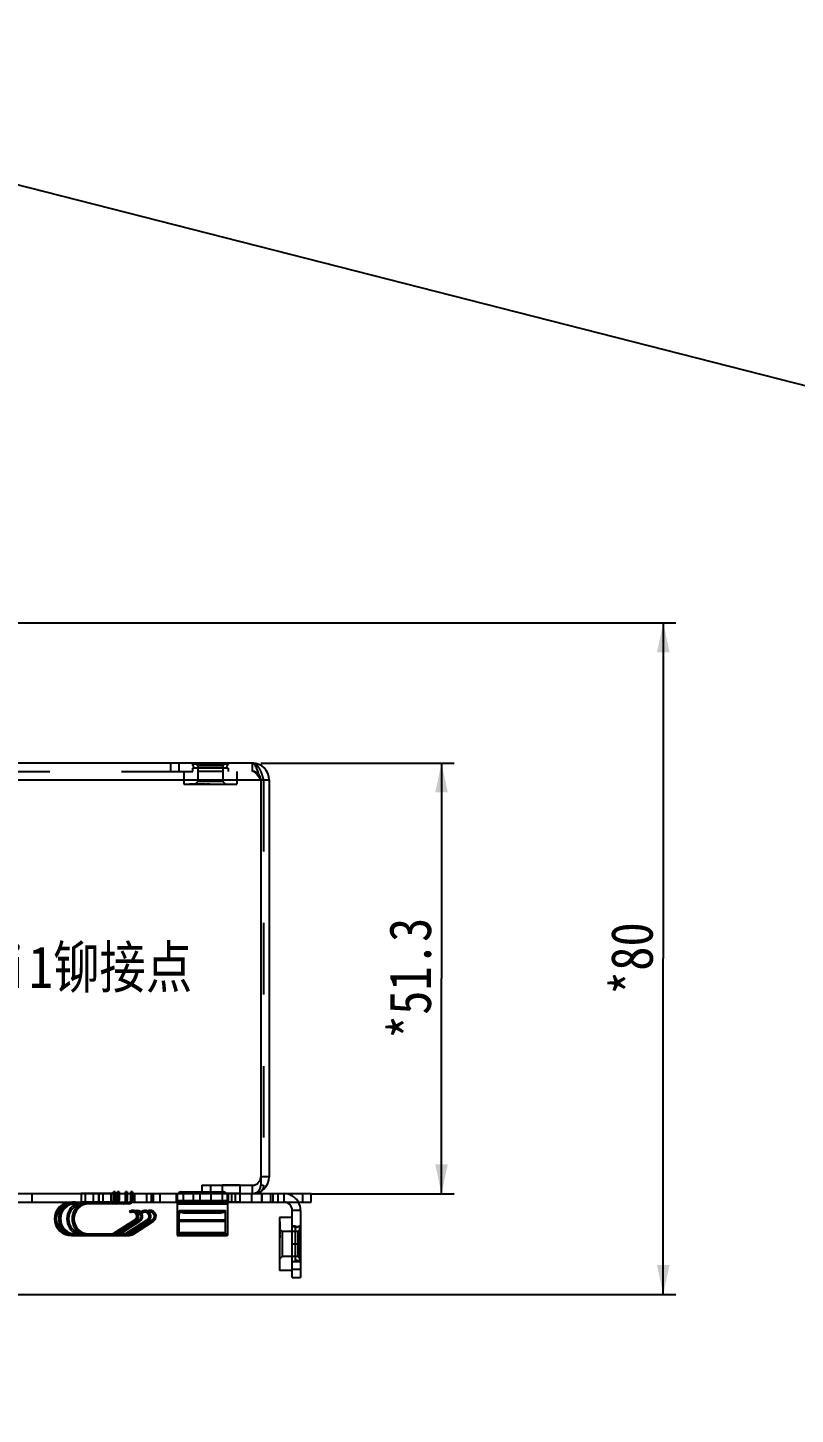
# Model space of a CAD drawing. Header units: millimetres. Extents: x 0 to 8948, y -1340 to 1100.
# Drawn here: x 720.8 to 812.2, y 769.6 to 934.8 of the extents above; entities that cross this region are included whole.
import ezdxf

# ---------------------------------------------------------------- set-up
doc = ezdxf.new("R2010")
doc.units = ezdxf.units.MM
doc.header["$LTSCALE"] = 85.25
doc.linetypes.add('HIDDEN', pattern=[0.2, 0.1, -0.1])
doc.layers.get('0').update_dxf_attribs({"linetype": 'CONTINUOUS'})
doc.layers.add('02___PRT_ALL_AXES', color=7, linetype='CONTINUOUS')
doc.layers.add('DEFAULT_2', color=8, linetype='HIDDEN')
doc.styles.get("Standard").update_dxf_attribs({"font": 'txt', "width": 0.85})
doc.dimstyles.new('DIMSTYLE_1', dxfattribs={"dimtxt": 5, "dimasz": 3.5, "dimexe": 1.5, "dimexo": 1, "dimgap": 1.25, "dimtad": 1, "dimdsep": 46, "dimtxsty": 'Standard', "dimblk": '_FILLED', "dimblk1": '_FILLED', "dimblk2": '_FILLED', "dimcen": 0.09, "dimadec": 0, "dimazin": 0, "dimtp": 0.01, "dimtm": 0.01, "dimtfac": 1, "dimtofl": 0, "dimtmove": 0, "dimatfit": 3, "dimldrblk": '_FILLED', "dimfxl": 0, "dimtolj": 1, "dimarcsym": 0})

# ---------------------------------------------------------------- blocks, each defined once
blk = doc.blocks.new('_FILLED')
at = {"color": 0, "linetype": 'ByBlock'}
blk.add_solid([(0, 0), (-1, 0.214), (-1, -0.214)], dxfattribs=at)
blk = doc.blocks.new('*D3')
at = {"color": 2, "linetype": 'Continuous', "transparency": 16777216}
for p, q in [((748.54, 847.21), (771.57, 847.21)), ((770.07, 847.21), (770.07, 821.56)), ((770.07, 795.91), (770.07, 821.56)), ((754.54, 795.91), (771.57, 795.91))]:
    blk.add_line(p, q, dxfattribs=at)
at = {"color": 2, "linetype": 'Continuous', "transparency": 16777216, "xscale": 3.5, "yscale": 3.5, "zscale": 3.5}
for p, rotation in [((770.07, 847.21), 90), ((770.07, 795.91), 270)]:
    blk.add_blockref('_FILLED', p, dxfattribs=dict(at, rotation=rotation))
at = {"color": 2, "linetype": 'Continuous', "transparency": 16777216, "insert": (763.82, 821.56), "char_height": 5, "width": 21.25, "attachment_point": 2, "rotation": 90, "line_spacing_factor": 0.9}
blk.add_mtext('*51.3', dxfattribs=at)
blk = doc.blocks.new('*D4')
at = {"color": 2, "linetype": 'Continuous', "transparency": 16777216}
for p, q in [((698.04, 863.91), (797.98, 863.91)), ((796.48, 863.91), (796.48, 823.91)), ((796.48, 783.91), (796.48, 823.91)), ((698.04, 783.91), (797.98, 783.91))]:
    blk.add_line(p, q, dxfattribs=at)
at = {"color": 2, "linetype": 'Continuous', "transparency": 16777216, "xscale": 3.5, "yscale": 3.5, "zscale": 3.5}
for p, rotation in [((796.48, 863.91), 90), ((796.48, 783.91), 270)]:
    blk.add_blockref('_FILLED', p, dxfattribs=dict(at, rotation=rotation))
at = {"color": 2, "linetype": 'Continuous', "transparency": 16777216, "insert": (790.23, 823.91), "char_height": 5, "width": 12.75, "attachment_point": 2, "rotation": 90, "line_spacing_factor": 0.9}
blk.add_mtext('*80', dxfattribs=at)

msp = doc.modelspace()

# ---------------------------------------------------------------- linework, layer by layer
msp.add_line((0, 1100), (4304.922, 0))
at = {"color": 3, "linetype": 'Continuous'}
for p, q in [((747.539, 847.213), (699.039, 847.213)), ((690.039, 845.213), (748.539, 845.213)), ((748.539, 845.213), (748.539, 796.913)), ((749.539, 845.213), (749.539, 797.913)), ((382.039, 795.913), (754.539, 795.913)), ((738.579, 794.913), (738.579, 790.913)), ((744.579, 794.913), (744.579, 790.913)), ((753.289, 793.913), (753.289, 785.913)), ((731.285, 791.101), (733.666, 792.623)), ((731.792, 791.113), (734.156, 792.623)), ((732.768, 791.116), (735.126, 792.623)), ((733.375, 791.101), (735.756, 792.623)), ((725.989, 790.913), (732.729, 790.913)), ((738.579, 790.913), (744.579, 790.913))]:
    msp.add_line(p, q, dxfattribs=at)
at = {"color": 7, "linetype": 'Continuous'}
for p, q in [((748.539, 845.213), (749.539, 845.213)), ((749.539, 797.913), (748.539, 797.913)), ((698.039, 794.913), (754.539, 794.913)), ((725.989, 794.913), (725.989, 794.713)), ((732.879, 794.713), (725.989, 794.713)), ((730.789, 794.913), (730.789, 794.713)), ((732.879, 794.913), (732.879, 794.713)), ((753.539, 794.913), (753.539, 795.913)), ((754.539, 794.913), (754.539, 795.913)), ((733.02, 793.634), (732.912, 793.802)), ((733.71, 793.482), (733.447, 793.895)), ((733.51, 793.634), (733.486, 793.671)), ((734.2, 793.482), (733.937, 793.895)), ((734.48, 793.634), (734.372, 793.802)), ((735.17, 793.482), (734.907, 793.895)), ((735.11, 793.634), (735.002, 793.802)), ((735.8, 793.482), (735.537, 793.895)), ((752.289, 793.063), (750.789, 793.063)), ((750.789, 793.063), (750.789, 786.763)), ((753.289, 793.913), (752.289, 793.913)), ((752.289, 785.913), (752.289, 793.913)), ((731.177, 791.27), (733.558, 792.791)), ((731.285, 791.101), (731.177, 791.27)), ((731.667, 791.27), (734.048, 792.791)), ((731.767, 791.113), (731.667, 791.27)), ((732.637, 791.27), (735.018, 792.791)), ((732.737, 791.113), (732.637, 791.27)), ((733.267, 791.27), (735.648, 792.791)), ((733.375, 791.101), (733.267, 791.27)), ((733.666, 792.623), (733.558, 792.791)), ((734.156, 792.623), (734.048, 792.791)), ((735.126, 792.623), (735.018, 792.791)), ((735.756, 792.623), (735.648, 792.791)), ((725.989, 791.113), (730.639, 791.113)), ((725.989, 790.913), (725.989, 791.113)), ((726.056, 791.113), (726.056, 790.913)), ((726.489, 791.113), (726.489, 790.913)), ((730.639, 790.913), (730.639, 791.113)), ((732.729, 791.113), (731.302, 791.113)), ((732.729, 790.913), (732.729, 791.113)), ((752.289, 786.763), (750.789, 786.763)), ((752.289, 786.913), (753.289, 786.913)), ((752.289, 785.913), (753.289, 785.913))]:
    msp.add_line(p, q, dxfattribs=at)
at = {"color": 3, "linetype": 'Continuous'}
for centre, radius, start, end in [((747.539, 845.213), 2, 0, 90), ((747.539, 797.913), 2, 270, 360), ((747.539, 796.913), 1, 270, 360), ((725.989, 792.913), 2, 90, 270), ((726.479, 792.913), 2, 120.99268, 239.00732), ((727.449, 792.913), 2, 115.38908, 244.61092), ((728.079, 792.913), 2, 115.38908, 244.61092), ((751.289, 793.913), 2, 0, 30.13533), ((733.289, 793.213), 0.7, 302.57236, 122.57236), ((733.779, 793.213), 0.7, 302.57236, 110.87771), ((734.749, 793.213), 0.7, 63.36897, 122.57236), ((735.379, 793.213), 0.7, 302.57236, 122.57236), ((734.749, 793.213), 0.7, 302.57236, 43.7689), ((730.639, 792.113), 1.2, 270, 302.57236), ((732.729, 792.113), 1.2, 270, 302.57236)]:
    msp.add_arc(centre, radius, start, end, dxfattribs=at)
at = {"color": 7, "linetype": 'Continuous'}
for centre, radius, start, end in [((725.989, 792.913), 1.8, 90, 270), ((726.479, 792.913), 1.8, 90, 270), ((727.449, 792.913), 1.8, 98.83853, 261.16147), ((728.079, 792.913), 1.8, 90, 270), ((730.789, 795.113), 0.4, 270, 329.64444), ((732.879, 795.113), 0.4, 270, 329.64444), ((751.289, 793.913), 1, 0, 90), ((733.289, 793.213), 0.5, 302.57236, 122.57236), ((733.779, 793.213), 0.5, 119.91535, 122.57236), ((733.779, 793.213), 0.5, 302.57236, 90.31331), ((734.749, 793.213), 0.5, 302.57236, 122.57236), ((735.379, 793.213), 0.5, 302.57236, 122.57236), ((730.639, 792.113), 1, 270, 302.57236), ((731.129, 792.113), 1, 282.31801, 302.57236), ((732.099, 792.113), 1, 270, 302.57236), ((732.729, 792.113), 1, 270, 302.57236)]:
    msp.add_arc(centre, radius, start, end, dxfattribs=at)
at = {"color": 3, "linetype": 'Continuous'}
for points, knots in [([(748.092, 846.504), (748.016, 846.686), (747.906, 846.958), (747.65, 847.213), (747.539, 847.213)], [0, 0, 0, 0, 0.6396683, 1, 1, 1, 1]), ([(748.356, 845.78), (748.334, 845.846), (748.252, 846.089), (748.165, 846.33), (748.092, 846.504)], [0, 0, 0, 0, 0.2675329, 1, 1, 1, 1])]:
    msp.add_open_spline(points, degree=3, knots=knots, dxfattribs=at)
for points in [[(748.539, 845.213), (748.479, 845.402), (748.418, 845.592), (748.356, 845.78)], [(748.606, 796.205), (748.521, 796.115), (748.415, 796.039), (748.301, 795.989)], [(748.301, 795.989), (748.189, 795.939), (748.064, 795.913), (747.941, 795.913)]]:
    msp.add_open_spline(points, degree=3, dxfattribs=at)
at = {"layer": '02___PRT_ALL_AXES', "color": 8, "linetype": 'HIDDEN'}
for p, q in [((744.039, 847.213), (741.039, 847.213)), ((741.039, 847.213), (741.039, 846.213)), ((744.039, 846.213), (741.039, 846.213)), ((744.039, 847.213), (744.039, 846.213)), ((746.089, 796.913), (743.989, 796.913)), ((743.989, 794.913), (743.989, 796.913)), ((746.089, 794.913), (746.089, 796.913)), ((731.329, 795.913), (727.139, 795.913)), ((727.139, 795.913), (727.139, 794.713)), ((731.329, 794.913), (727.139, 794.913)), ((731.329, 794.713), (727.139, 794.713)), ((727.629, 795.913), (727.629, 794.713)), ((728.599, 795.913), (728.599, 794.713)), ((729.229, 795.913), (729.229, 794.713)), ((729.239, 795.913), (729.239, 794.713)), ((729.729, 795.913), (729.729, 794.713)), ((730.699, 795.913), (730.699, 794.713)), ((731.329, 795.913), (731.329, 794.713)), ((742.629, 795.913), (740.529, 795.913)), ((740.529, 794.713), (740.529, 795.913)), ((742.629, 794.913), (740.529, 794.913)), ((742.629, 794.713), (740.529, 794.713)), ((741.579, 794.913), (741.579, 794.713)), ((742.629, 794.713), (742.629, 795.913)), ((746.089, 795.913), (743.989, 795.913)), ((746.089, 794.913), (743.989, 794.913)), ((745.039, 795.913), (745.039, 794.913)), ((752.289, 792.013), (753.289, 792.013)), ((752.289, 787.813), (752.289, 792.013)), ((753.289, 787.813), (753.289, 792.013)), ((753.289, 789.913), (752.289, 789.913)), ((752.289, 787.813), (753.289, 787.813))]:
    msp.add_line(p, q, dxfattribs=at)
at = {"layer": 'DEFAULT_2', "color": 8, "linetype": 'HIDDEN'}
for p, q in [((697.839, 846.213), (747.539, 846.213)), ((737.789, 847.213), (737.789, 846.213)), ((738.789, 847.213), (738.789, 846.213)), ((739.389, 846.213), (739.389, 844.713)), ((744.664, 847.183), (740.414, 847.183)), ((740.414, 847.183), (740.414, 847.083)), ((744.664, 847.083), (740.414, 847.083)), ((740.639, 846.593), (740.414, 847.083)), ((744.664, 846.593), (740.414, 846.593)), ((740.414, 846.593), (740.414, 846.213)), ((741.039, 846.883), (740.739, 847.183)), ((744.039, 846.883), (741.039, 846.883)), ((741.039, 846.883), (741.039, 845.013)), ((744.039, 846.883), (744.339, 847.183)), ((744.039, 846.883), (744.039, 845.013)), ((744.439, 846.593), (744.664, 847.083)), ((744.664, 847.183), (744.664, 847.083)), ((744.664, 846.593), (744.664, 846.213)), ((745.689, 846.213), (745.689, 844.713)), ((747.539, 846.213), (747.539, 847.213)), ((739.389, 844.713), (745.689, 844.713)), ((740.064, 844.733), (741.955, 844.733)), ((740.064, 844.733), (740.064, 844.713)), ((740.077, 844.733), (740.077, 844.713)), ((740.1, 844.713), (740.1, 844.733)), ((740.107, 844.733), (740.107, 844.713)), ((740.145, 844.713), (740.145, 844.733)), ((740.146, 844.733), (740.146, 844.713)), ((740.147, 844.733), (740.147, 844.713)), ((740.148, 844.733), (740.148, 844.713)), ((740.159, 844.733), (740.159, 844.713)), ((740.169, 844.713), (740.169, 844.733)), ((740.392, 844.733), (740.392, 844.713)), ((740.425, 844.733), (740.425, 844.713)), ((740.506, 844.733), (740.506, 844.713)), ((740.539, 844.733), (740.539, 844.713)), ((740.548, 844.733), (740.548, 844.713)), ((740.56, 844.733), (740.56, 844.713)), ((740.58, 844.733), (740.58, 844.713)), ((740.581, 844.733), (740.581, 844.713)), ((740.583, 844.733), (740.583, 844.713)), ((740.61, 844.733), (740.61, 844.713)), ((740.611, 844.733), (740.611, 844.713)), ((740.617, 844.733), (740.617, 844.713)), ((740.627, 844.733), (740.627, 844.713)), ((740.639, 844.713), (740.639, 844.733)), ((740.64, 844.733), (740.64, 844.713)), ((740.685, 844.733), (740.685, 844.713)), ((740.697, 844.733), (740.697, 844.713)), ((740.727, 844.733), (740.727, 844.713)), ((740.73, 844.733), (740.73, 844.713)), ((740.733, 844.733), (740.733, 844.713)), ((741.039, 845.013), (740.739, 844.713)), ((740.74, 844.733), (740.74, 844.713)), ((740.807, 844.733), (740.807, 844.713)), ((740.825, 844.733), (740.825, 844.713)), ((740.827, 844.733), (740.827, 844.713)), ((740.829, 844.733), (740.829, 844.713)), ((740.83, 844.713), (740.83, 844.733)), ((740.844, 844.733), (740.844, 844.713)), ((740.847, 844.733), (740.847, 844.713)), ((740.85, 844.733), (740.85, 844.713)), ((740.863, 844.733), (740.863, 844.713)), ((740.864, 844.733), (740.864, 844.713)), ((740.872, 844.733), (740.872, 844.713)), ((740.873, 844.733), (740.873, 844.713)), ((740.934, 844.733), (740.934, 844.713)), ((740.934, 844.733), (740.934, 844.713)), ((740.946, 844.713), (740.946, 844.733)), ((740.971, 844.733), (740.971, 844.713)), ((740.977, 844.733), (740.977, 844.713)), ((740.993, 844.733), (740.993, 844.713)), ((740.995, 844.733), (740.995, 844.713)), ((741.008, 844.713), (741.008, 844.733)), ((741.013, 844.733), (741.013, 844.713)), ((741.022, 844.733), (741.022, 844.713)), ((741.023, 844.713), (741.023, 844.733)), ((741.026, 844.733), (741.026, 844.713)), ((741.038, 844.733), (741.038, 844.713)), ((744.039, 845.013), (741.039, 845.013)), ((741.052, 844.713), (741.052, 844.733)), ((741.053, 844.733), (741.053, 844.713)), ((741.054, 844.733), (741.054, 844.713)), ((741.087, 844.713), (741.087, 844.733)), ((741.095, 844.733), (741.095, 844.713)), ((741.154, 844.733), (741.154, 844.713)), ((741.161, 844.713), (741.161, 844.733)), ((741.185, 844.733), (741.185, 844.713)), ((741.196, 844.733), (741.196, 844.713)), ((741.208, 844.713), (741.208, 844.733)), ((741.219, 844.733), (741.219, 844.713)), ((741.22, 844.713), (741.22, 844.733)), ((741.23, 844.733), (741.23, 844.713)), ((741.232, 844.733), (741.232, 844.713)), ((741.271, 844.733), (741.271, 844.713)), ((741.3, 844.733), (741.3, 844.713)), ((741.307, 844.733), (741.307, 844.713)), ((741.308, 844.733), (741.308, 844.713)), ((741.384, 844.713), (741.384, 844.733)), ((741.402, 844.733), (741.402, 844.713)), ((741.43, 844.733), (741.43, 844.713)), ((741.443, 844.733), (741.443, 844.713)), ((741.453, 844.713), (741.453, 844.733)), ((741.471, 844.733), (741.471, 844.713)), ((741.501, 844.713), (741.501, 844.733)), ((741.509, 844.733), (741.509, 844.713)), ((741.638, 844.713), (741.638, 844.733)), ((741.672, 844.733), (741.672, 844.713)), ((741.701, 844.733), (741.701, 844.713)), ((741.708, 844.733), (741.708, 844.713)), ((741.737, 844.733), (741.737, 844.713)), ((741.749, 844.733), (741.749, 844.713)), ((741.777, 844.733), (741.777, 844.713)), ((741.784, 844.733), (741.784, 844.713)), ((741.943, 844.733), (741.943, 844.713)), ((741.955, 844.733), (741.955, 844.713)), ((742.095, 844.733), (742.476, 844.733)), ((742.095, 844.733), (742.095, 844.713)), ((742.096, 844.733), (742.096, 844.713)), ((742.136, 844.733), (742.136, 844.713)), ((742.146, 844.733), (742.146, 844.713)), ((742.146, 844.733), (742.146, 844.713)), ((742.147, 844.733), (742.147, 844.713)), ((742.169, 844.733), (742.169, 844.713)), ((742.176, 844.733), (742.176, 844.713)), ((742.176, 844.713), (742.176, 844.733)), ((742.181, 844.733), (742.181, 844.713)), ((742.184, 844.733), (742.184, 844.713)), ((742.262, 844.733), (742.262, 844.713)), ((742.278, 844.733), (742.278, 844.713)), ((742.278, 844.733), (742.278, 844.713)), ((742.288, 844.733), (742.288, 844.713)), ((742.312, 844.733), (742.312, 844.713)), ((742.324, 844.733), (742.324, 844.713)), ((742.369, 844.733), (742.369, 844.713)), ((742.396, 844.733), (742.396, 844.713)), ((742.403, 844.733), (742.403, 844.713)), ((742.428, 844.733), (742.428, 844.713)), ((742.429, 844.713), (742.429, 844.733)), ((742.435, 844.733), (742.435, 844.713)), ((742.436, 844.733), (742.436, 844.713)), ((742.443, 844.713), (742.443, 844.733)), ((742.447, 844.733), (742.447, 844.713)), ((742.475, 844.733), (742.475, 844.713)), ((742.476, 844.713), (742.476, 844.733)), ((744.039, 845.013), (744.339, 844.713)), ((748.881, 845.213), (748.881, 796.913)), ((741.539, 796.913), (747.539, 796.913)), ((741.539, 796.913), (741.539, 795.913)), ((742.539, 796.913), (742.539, 795.913)), ((747.539, 795.913), (747.539, 796.913)), ((748.539, 796.913), (748.881, 796.913)), ((721.289, 795.913), (721.289, 794.913)), ((726.479, 794.913), (726.479, 794.713)), ((727.449, 794.913), (727.449, 794.713)), ((728.079, 794.913), (728.079, 794.713)), ((731.189, 796.113), (730.989, 796.113)), ((730.989, 795.113), (730.989, 796.113)), ((731.189, 795.613), (730.989, 795.613)), ((730.989, 795.113), (731.189, 795.113)), ((730.989, 795.113), (730.989, 794.913)), ((731.189, 796.113), (731.189, 795.113)), ((731.279, 794.913), (731.279, 794.713)), ((731.679, 796.113), (731.479, 796.113)), ((731.479, 795.113), (731.479, 796.113)), ((731.679, 795.613), (731.479, 795.613)), ((731.479, 795.113), (731.679, 795.113)), ((731.479, 795.113), (731.479, 794.913)), ((731.679, 796.113), (731.679, 795.113)), ((732.249, 794.913), (732.249, 794.713)), ((732.649, 796.113), (732.449, 796.113)), ((732.449, 795.113), (732.449, 796.113)), ((732.649, 795.613), (732.449, 795.613)), ((732.449, 795.113), (732.649, 795.113)), ((732.449, 795.113), (732.449, 794.913)), ((732.589, 795.913), (732.589, 794.913)), ((732.649, 796.113), (732.649, 795.113)), ((733.279, 796.113), (733.079, 796.113)), ((733.079, 795.113), (733.079, 796.113)), ((733.279, 795.613), (733.079, 795.613)), ((733.079, 795.113), (733.279, 795.113)), ((733.079, 795.113), (733.079, 794.913)), ((733.179, 795.913), (733.179, 794.913)), ((733.279, 796.113), (733.279, 795.113)), ((733.489, 795.913), (733.489, 794.913)), ((733.499, 795.913), (733.499, 794.913)), ((734.929, 795.913), (734.929, 794.913)), ((735.539, 794.913), (735.539, 795.913)), ((735.729, 795.913), (735.729, 794.913)), ((736.539, 795.913), (736.539, 794.913)), ((738.479, 795.913), (738.479, 794.913)), ((738.579, 795.613), (738.579, 794.913)), ((738.579, 795.113), (744.579, 795.113)), ((738.579, 794.713), (744.579, 794.713)), ((739.079, 796.113), (744.079, 796.113)), ((739.289, 795.913), (739.289, 794.913)), ((741.289, 795.913), (741.289, 794.913)), ((744.539, 795.913), (744.539, 794.913)), ((744.579, 795.613), (744.579, 794.913)), ((744.679, 795.913), (744.679, 794.913)), ((745.539, 794.913), (745.539, 795.913)), ((747.429, 795.913), (747.429, 794.913)), ((748.629, 795.913), (748.629, 794.913)), ((748.689, 795.913), (748.689, 794.913)), ((749.689, 795.913), (749.689, 794.913)), ((749.699, 795.913), (749.699, 794.913)), ((749.979, 795.913), (749.979, 794.913)), ((750.589, 795.913), (750.589, 794.913)), ((751.289, 795.913), (751.289, 794.913)), ((733.486, 793.671), (733.402, 793.802)), ((738.829, 790.913), (738.829, 793.895)), ((738.846, 793.913), (744.312, 793.913)), ((738.888, 793.712), (744.271, 793.712)), ((739.329, 793.802), (743.829, 793.802)), ((739.329, 793.634), (739.329, 793.802)), ((739.329, 793.634), (743.829, 793.634)), ((743.829, 793.634), (743.829, 793.802)), ((744.329, 790.913), (744.329, 793.895)), ((738.829, 792.791), (744.329, 792.791)), ((738.829, 792.623), (744.329, 792.623)), ((738.829, 791.27), (744.329, 791.27)), ((750.809, 792.541), (750.789, 792.541)), ((750.809, 792.539), (750.789, 792.539)), ((750.809, 792.514), (750.789, 792.514)), ((750.809, 792.513), (750.789, 792.513)), ((750.809, 792.481), (750.789, 792.481)), ((750.809, 792.477), (750.789, 792.477)), ((750.809, 792.472), (750.789, 792.472)), ((750.809, 792.392), (750.789, 792.392)), ((750.809, 792.378), (750.789, 792.378)), ((750.809, 792.377), (750.789, 792.377)), ((750.789, 792.355), (750.809, 792.355)), ((750.809, 792.349), (750.789, 792.349)), ((750.809, 792.343), (750.789, 792.343)), ((750.809, 792.328), (750.789, 792.328)), ((750.809, 792.31), (750.789, 792.31)), ((750.809, 792.309), (750.789, 792.309)), ((750.809, 792.292), (750.789, 792.292)), ((750.809, 792.276), (750.789, 792.276)), ((750.809, 792.275), (750.789, 792.275)), ((750.809, 792.272), (750.789, 792.272)), ((750.809, 792.259), (750.789, 792.259)), ((750.789, 792.256), (750.809, 792.256)), ((750.809, 792.254), (750.789, 792.254)), ((750.809, 792.247), (750.789, 792.247)), ((750.789, 792.245), (750.809, 792.245)), ((750.809, 792.234), (750.789, 792.234)), ((750.809, 792.232), (750.789, 792.232)), ((750.809, 792.221), (750.789, 792.221)), ((750.809, 792.21), (750.789, 792.21)), ((750.809, 792.202), (750.789, 792.202)), ((750.809, 792.189), (750.789, 792.189)), ((750.809, 792.17), (750.789, 792.17)), ((750.809, 792.132), (750.789, 792.132)), ((750.809, 792.114), (750.789, 792.114)), ((750.789, 792.105), (750.809, 792.105)), ((750.809, 792.093), (750.789, 792.093)), ((750.809, 792.08), (750.789, 792.08)), ((750.809, 792.078), (750.789, 792.078)), ((750.809, 792.077), (750.789, 792.077)), ((750.809, 792.056), (750.789, 792.056)), ((750.809, 792.05), (750.789, 792.05)), ((750.809, 792.036), (750.789, 792.036)), ((750.809, 792.03), (750.789, 792.03)), ((750.809, 792.011), (750.789, 792.011)), ((750.809, 792.003), (750.789, 792.003)), ((750.789, 791.997), (750.809, 791.997)), ((750.809, 791.989), (750.789, 791.989)), ((750.809, 791.986), (750.789, 791.986)), ((750.789, 791.985), (750.809, 791.985)), ((750.789, 791.973), (750.809, 791.973)), ((750.789, 791.973), (750.809, 791.973)), ((750.809, 791.971), (750.789, 791.971)), ((750.809, 791.959), (750.789, 791.959)), ((750.809, 791.955), (750.789, 791.955)), ((750.809, 791.948), (750.789, 791.948)), ((750.789, 791.946), (750.809, 791.946)), ((750.809, 791.868), (750.789, 791.868)), ((750.809, 791.856), (750.789, 791.856)), ((750.809, 791.834), (750.789, 791.834)), ((750.809, 791.83), (750.789, 791.83)), ((750.809, 791.813), (750.789, 791.813)), ((750.809, 791.783), (750.789, 791.783)), ((750.789, 791.777), (750.809, 791.777)), ((750.809, 791.776), (750.789, 791.776)), ((750.789, 791.768), (750.809, 791.768)), ((750.809, 791.759), (750.789, 791.759)), ((750.809, 791.74), (750.789, 791.74)), ((750.809, 791.724), (750.789, 791.724)), ((750.809, 791.715), (750.789, 791.715)), ((751.089, 791.413), (750.789, 791.713)), ((750.809, 791.686), (750.789, 791.686)), ((750.809, 791.633), (750.789, 791.633)), ((750.789, 791.602), (750.809, 791.602)), ((750.809, 791.581), (750.789, 791.581)), ((750.809, 791.569), (750.789, 791.569)), ((750.809, 791.565), (750.789, 791.565)), ((750.809, 791.555), (750.789, 791.555)), ((750.809, 791.532), (750.789, 791.532)), ((750.789, 791.529), (750.809, 791.529)), ((750.809, 791.525), (750.789, 791.525)), ((750.809, 791.524), (750.789, 791.524)), ((750.809, 791.493), (750.789, 791.493)), ((750.789, 791.48), (750.809, 791.48)), ((750.809, 791.477), (750.789, 791.477)), ((750.809, 791.473), (750.789, 791.473)), ((750.789, 791.471), (750.809, 791.471)), ((750.809, 791.457), (750.789, 791.457)), ((750.809, 791.429), (750.789, 791.429)), ((750.789, 791.428), (750.809, 791.428)), ((750.809, 791.416), (750.789, 791.416)), ((750.809, 791.409), (750.789, 791.409)), ((750.809, 791.391), (750.789, 791.391)), ((750.809, 791.368), (750.789, 791.368)), ((750.789, 791.364), (750.809, 791.364)), ((750.809, 791.325), (750.789, 791.325)), ((750.809, 791.315), (750.789, 791.315)), ((750.809, 791.314), (750.789, 791.314)), ((750.789, 791.294), (750.809, 791.294)), ((750.809, 791.294), (750.789, 791.294)), ((750.809, 791.293), (750.789, 791.293)), ((750.809, 791.277), (750.789, 791.277)), ((750.809, 791.251), (750.789, 791.251)), ((750.809, 792.541), (750.809, 791.111)), ((752.959, 791.413), (751.089, 791.413)), ((751.089, 791.413), (751.089, 788.413)), ((752.669, 792.038), (752.289, 792.038)), ((753.159, 792.038), (752.669, 791.812)), ((752.669, 787.788), (752.669, 792.038)), ((753.259, 791.713), (752.959, 791.413)), ((752.959, 791.413), (752.959, 788.413)), ((753.259, 792.038), (753.159, 792.038)), ((753.159, 792.038), (753.159, 787.788)), ((753.259, 787.788), (753.259, 792.038)), ((726.039, 791.113), (726.039, 790.913)), ((726.479, 790.913), (726.479, 791.113)), ((726.529, 791.113), (726.529, 790.913)), ((726.546, 791.113), (726.546, 790.913)), ((726.979, 791.113), (726.979, 790.913)), ((727.449, 790.913), (727.449, 791.113)), ((727.499, 791.113), (727.499, 790.913)), ((727.516, 791.113), (727.516, 790.913)), ((727.689, 790.913), (727.689, 791.113)), ((727.949, 791.113), (727.949, 790.913)), ((728.079, 790.913), (728.079, 791.113)), ((728.129, 791.113), (728.129, 790.913)), ((728.146, 791.113), (728.146, 790.913)), ((728.179, 790.913), (728.179, 791.113)), ((728.189, 790.913), (728.189, 791.113)), ((728.579, 791.113), (728.579, 790.913)), ((728.679, 790.913), (728.679, 791.113)), ((728.689, 790.913), (728.689, 791.113)), ((729.149, 790.913), (729.149, 791.113)), ((729.179, 790.913), (729.179, 791.113)), ((729.649, 790.913), (729.649, 791.113)), ((729.779, 790.913), (729.779, 791.113)), ((730.149, 790.913), (730.149, 791.113)), ((730.279, 790.913), (730.279, 791.113)), ((730.339, 791.113), (730.339, 790.913)), ((730.639, 791.113), (731.302, 791.113)), ((730.779, 790.913), (730.779, 791.113)), ((730.829, 791.113), (730.829, 790.913)), ((731.129, 790.913), (731.129, 791.113)), ((731.775, 791.101), (731.767, 791.113)), ((731.775, 791.101), (731.792, 791.113)), ((731.799, 791.113), (731.799, 790.913)), ((732.099, 790.913), (732.099, 791.113)), ((732.429, 791.113), (732.429, 790.913)), ((732.745, 791.101), (732.737, 791.113)), ((732.745, 791.101), (732.768, 791.116)), ((738.579, 791.113), (744.579, 791.113)), ((738.829, 791.101), (744.329, 791.101)), ((739.929, 791.113), (739.929, 790.913)), ((743.229, 791.113), (743.229, 790.913)), ((750.809, 791.234), (750.789, 791.234)), ((750.789, 791.233), (750.809, 791.233)), ((750.809, 791.131), (750.789, 791.131)), ((750.809, 791.111), (750.789, 791.111)), ((750.789, 790.999), (750.809, 790.999)), ((750.809, 790.994), (750.789, 790.994)), ((750.809, 790.947), (750.789, 790.947)), ((750.789, 790.904), (750.809, 790.904)), ((750.809, 790.9), (750.789, 790.9)), ((750.809, 790.864), (750.789, 790.864)), ((750.809, 790.859), (750.789, 790.859)), ((750.809, 790.852), (750.789, 790.852)), ((750.809, 790.849), (750.789, 790.849)), ((750.789, 790.833), (750.809, 790.833)), ((750.809, 790.803), (750.789, 790.803)), ((750.809, 790.797), (750.789, 790.797)), ((750.809, 790.732), (750.789, 790.732)), ((750.789, 790.676), (750.809, 790.676)), ((750.809, 790.648), (750.789, 790.648)), ((750.809, 790.999), (750.809, 790.648)), ((751.089, 788.413), (750.789, 788.113)), ((752.959, 788.413), (751.089, 788.413)), ((753.159, 787.788), (752.669, 788.013)), ((752.959, 788.413), (753.259, 788.113)), ((752.669, 787.788), (752.289, 787.788)), ((753.259, 787.788), (753.159, 787.788))]:
    msp.add_line(p, q, dxfattribs=at)
for centre, radius, start, end in [((747.539, 845.213), 1, 0, 90), ((742.893, 843.958), 6.119, 11.82825, 12.69453), ((747.539, 797.913), 1, 270, 360), ((747.484, 796.911), 1.055, 338.82137, 350.03377), ((747.477, 796.913), 1.062, 349.98438, 359.96413), ((747.889, 796.878), 0.983, 316.80553, 323.95254), ((747.859, 796.899), 1.02, 323.99173, 338.75703), ((726.479, 792.913), 2, 90, 120.99268), ((727.449, 792.913), 2, 90, 115.38908), ((727.449, 792.913), 1.8, 90, 98.83853), ((728.079, 792.913), 2, 90, 115.38908), ((730.789, 795.113), 0.2, 270, 360), ((730.789, 795.113), 0.4, 329.64444, 360), ((731.279, 795.113), 0.4, 270, 360), ((731.279, 795.113), 0.2, 270, 360), ((732.249, 795.113), 0.4, 270, 360), ((732.249, 795.113), 0.2, 270, 360), ((732.879, 795.113), 0.2, 270, 360), ((732.879, 795.113), 0.4, 329.64444, 360), ((739.079, 795.613), 0.5, 90, 180), ((744.079, 795.613), 0.5, 0, 90), ((751.289, 793.913), 2, 30.13533, 90), ((733.779, 793.213), 0.7, 110.87771, 122.57236), ((733.779, 793.213), 0.5, 90.31331, 119.91535), ((734.749, 793.213), 0.7, 43.7689, 63.36897), ((726.479, 792.913), 2, 239.00732, 270), ((727.449, 792.913), 2, 244.61092, 270), ((727.449, 792.913), 1.8, 261.16147, 270), ((728.079, 792.913), 2, 244.61092, 270), ((731.129, 792.113), 1, 270, 282.31801), ((731.129, 792.113), 1.2, 270, 302.57236), ((732.099, 792.113), 1.2, 270, 302.57236)]:
    msp.add_arc(centre, radius, start, end, dxfattribs=at)
for points, knots in [([(748.362, 846.611), (748.305, 846.701), (748.11, 846.98), (747.78, 847.213), (747.539, 847.213)], [0, 0, 0, 0, 0.3044964, 1, 1, 1, 1]), ([(748.539, 845.213), (748.384, 845.456), (748.153, 845.856), (747.732, 846.213), (747.539, 846.213)], [0, 0, 0, 0, 0.5990511, 1, 1, 1, 1]), ([(748.539, 845.213), (748.498, 845.311), (748.334, 845.658), (748.089, 846.001), (747.84, 846.133)], [0, 0, 0, 0, 0.2740356, 1, 1, 1, 1]), ([(748.665, 845.978), (748.643, 846.036), (748.558, 846.254), (748.453, 846.465), (748.362, 846.611)], [0, 0, 0, 0, 0.2638575, 1, 1, 1, 1]), ([(738.829, 793.895), (738.829, 793.899), (738.83, 793.91), (738.84, 793.913), (738.845, 793.913)], [0, 0, 0, 0, 0.5227368, 1, 1, 1, 1]), ([(738.886, 793.712), (738.879, 793.713), (738.864, 793.711), (738.847, 793.699), (738.837, 793.678), (738.83, 793.638), (738.829, 793.571), (738.829, 793.514), (738.829, 793.482)], [0, 0, 0, 0, 0.0858252, 0.1583609, 0.2396523, 0.3431464, 0.6263587, 1, 1, 1, 1]), ([(738.845, 793.913), (738.853, 793.912), (738.873, 793.907), (738.909, 793.893), (738.958, 793.874), (739.018, 793.853), (739.087, 793.833), (739.191, 793.81), (739.273, 793.802), (739.329, 793.802)], [0, 0, 0, 0, 0.0487767, 0.1266311, 0.2322045, 0.3608938, 0.5070604, 0.6653154, 1, 1, 1, 1]), ([(739.329, 793.634), (739.283, 793.634), (739.194, 793.641), (739.071, 793.666), (738.982, 793.693), (738.922, 793.709), (738.897, 793.712), (738.886, 793.712)], [0, 0, 0, 0, 0.3049658, 0.5912824, 0.833148, 0.9273485, 1, 1, 1, 1]), ([(743.829, 793.802), (743.885, 793.802), (743.967, 793.81), (744.071, 793.833), (744.141, 793.853), (744.2, 793.874), (744.249, 793.893), (744.285, 793.907), (744.306, 793.912), (744.314, 793.913)], [0, 0, 0, 0, 0.3346838, 0.4929382, 0.6391044, 0.7677933, 0.8733671, 0.9512224, 1, 1, 1, 1]), ([(744.272, 793.712), (744.261, 793.712), (744.236, 793.709), (744.177, 793.693), (744.087, 793.666), (743.964, 793.641), (743.875, 793.634), (743.829, 793.634)], [0, 0, 0, 0, 0.0726536, 0.1668557, 0.4087202, 0.6950355, 1, 1, 1, 1]), ([(744.329, 793.482), (744.329, 793.514), (744.329, 793.571), (744.328, 793.638), (744.321, 793.678), (744.312, 793.699), (744.294, 793.711), (744.28, 793.713), (744.272, 793.712)], [0, 0, 0, 0, 0.373642, 0.6568529, 0.760346, 0.8416366, 0.9141731, 1, 1, 1, 1]), ([(744.314, 793.913), (744.318, 793.913), (744.328, 793.91), (744.329, 793.899), (744.329, 793.895)], [0, 0, 0, 0, 0.4772666, 1, 1, 1, 1])]:
    msp.add_open_spline(points, degree=3, knots=knots, dxfattribs=at)
for points in [[(747.84, 846.133), (747.749, 846.182), (747.643, 846.213), (747.539, 846.213)], [(748.861, 845.303), (748.81, 845.532), (748.746, 845.758), (748.665, 845.978)], [(747.959, 795.989), (748.186, 796.088), (748.378, 796.299), (748.468, 796.53)], [(748.881, 796.913), (748.881, 796.783), (748.857, 796.651), (748.81, 796.53)], [(747.599, 795.913), (747.722, 795.913), (747.847, 795.939), (747.959, 795.989)]]:
    msp.add_open_spline(points, degree=3, dxfattribs=at)

# ---------------------------------------------------------------- texts
at = {"color": 2, "linetype": 'Continuous', "insert": (712.242, 825.406), "char_height": 5, "width": 44.625, "attachment_point": 1, "line_spacing_factor": 0.9}
msp.add_mtext('Rvi1铆接点', dxfattribs=at)

# ---------------------------------------------------------------- dimensions: what is measured, and where the dimension line sits
at = {"color": 2, "linetype": 'Continuous'}
for base, p1, p2, picture, middle in [((796.476, 783.913), (697.039, 863.913), (697.039, 783.913), '*D4', (796.476, 823.913)), ((770.073, 795.913), (747.539, 847.213), (753.539, 795.913), '*D3', (770.073, 821.563))]:
    dim = msp.add_linear_dim(base=base, p1=p1, p2=p2, angle=270, text='*<>', dimstyle='DIMSTYLE_1', dxfattribs=at)
    dim.commit()
    dim.dimension.update_dxf_attribs({"geometry": picture, "text_midpoint": middle, "dimtype": 160})

doc.saveas('drawing.dxf')
